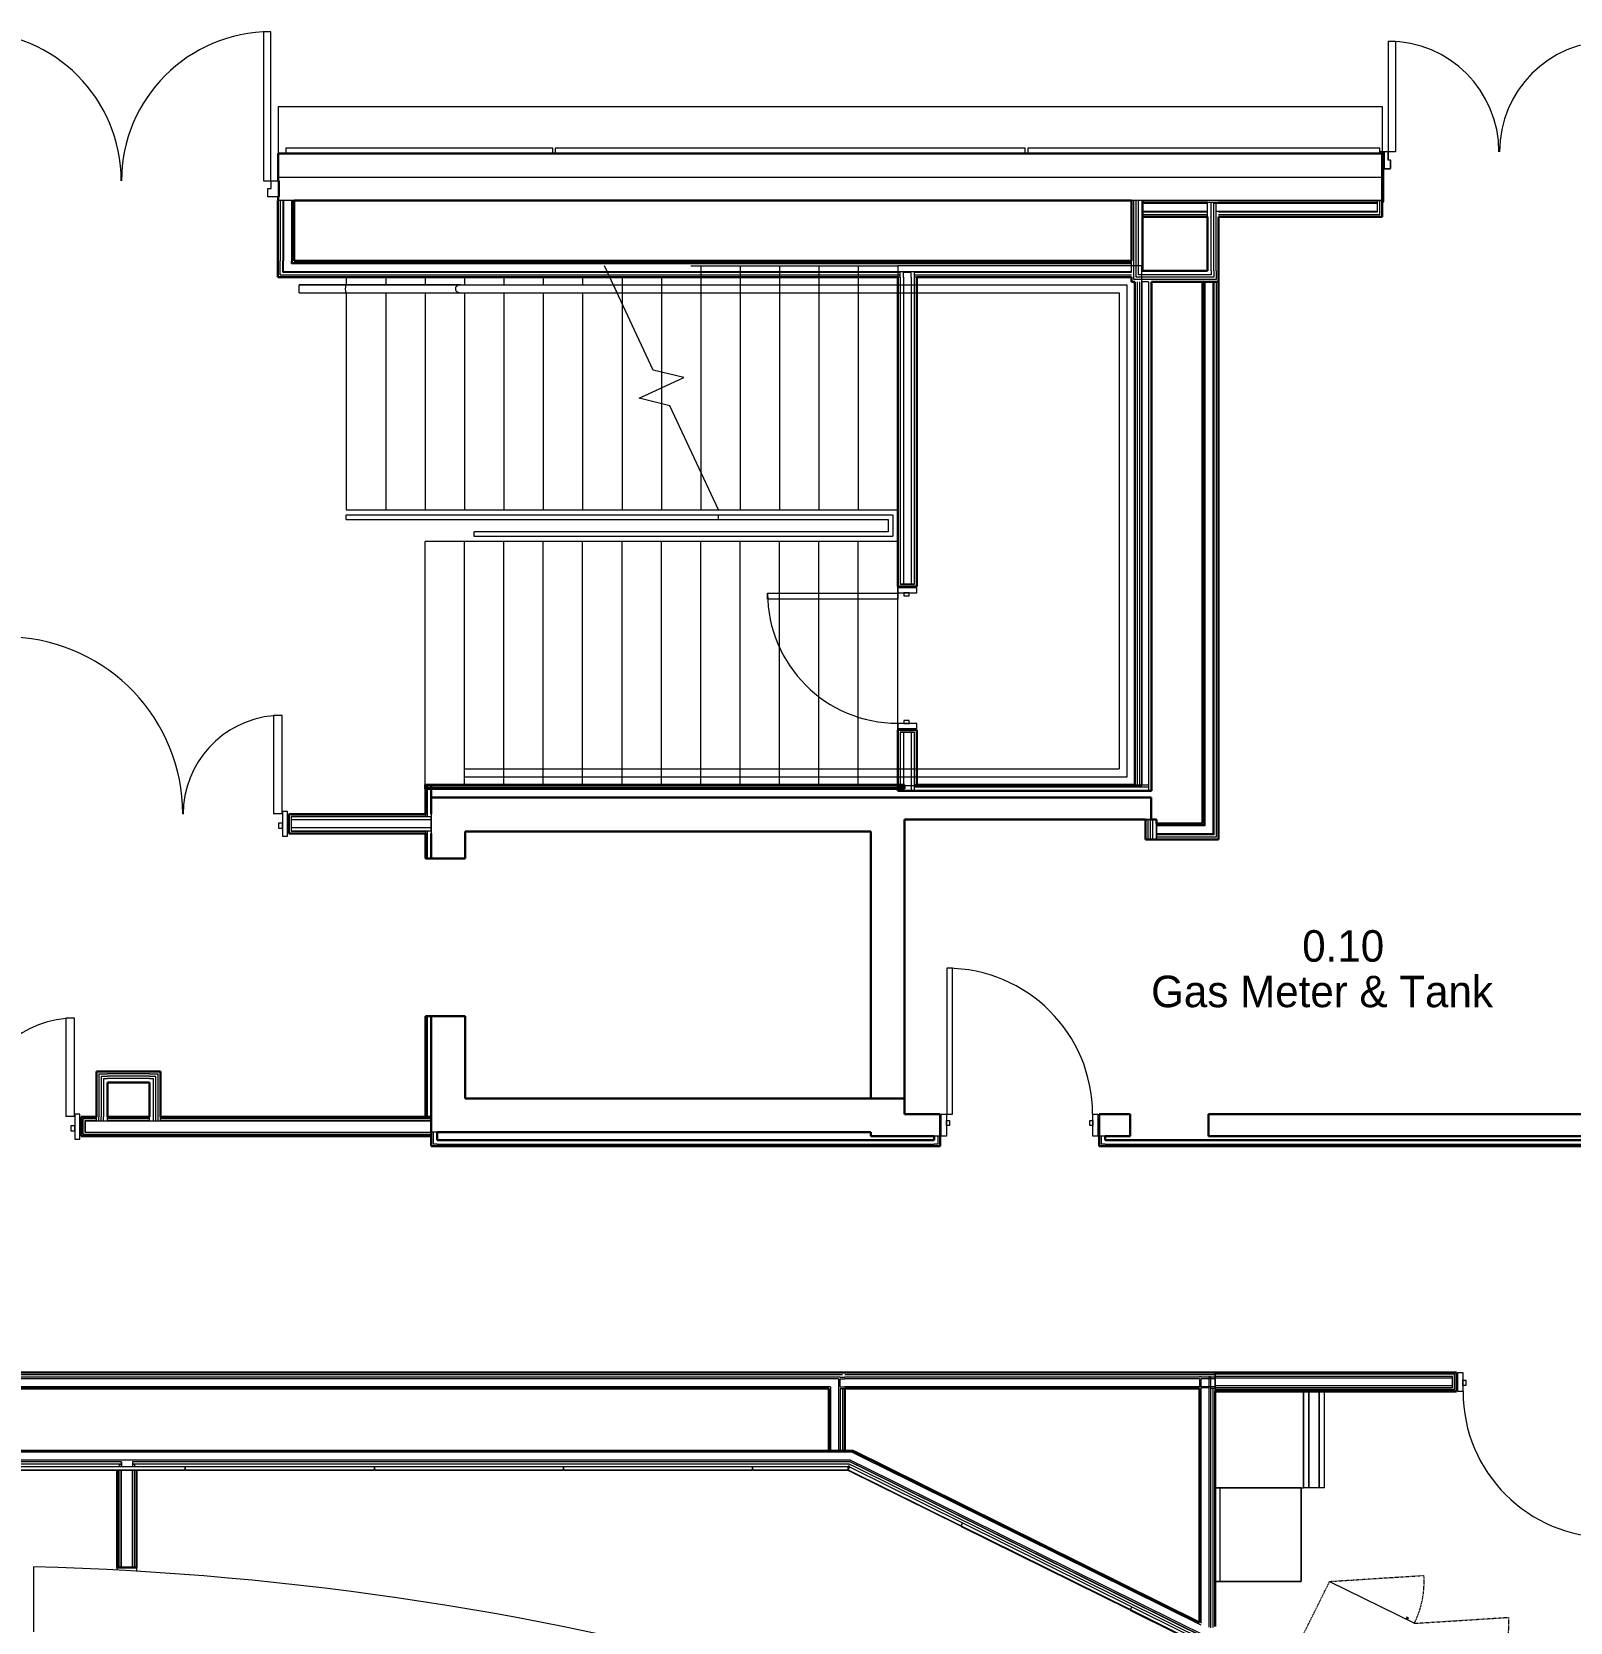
# Model space of a CAD drawing. Header units: millimetres. Extents: x 90978 to 295199, y -4084 to 97293.
# Drawn here: x 211486 to 221252, y 25377 to 35475 of the extents above; entities that cross this region are included whole.
import ezdxf

# ---------------------------------------------------------------- set-up
doc = ezdxf.new("R2010")
doc.units = ezdxf.units.MM
doc.header["$MEASUREMENT"] = 0
for name, pattern in [('CSM-STL-XX-ZZ-M3-A-XXXX-00001_detached _19_04_21__rvt-1-Level 0$0$Dash', [6, 3, -3]), ('CSM-STL-XX-ZZ-M3-A-XXXX-00001_detached _19_04_21__rvt-1-Level 0$0$Dash_2_', [6, 3, -3]), ('CSM-STL-XX-ZZ-M3-A-XXXX-00001_detached _19_04_21__rvt-1-Level 0$0$Overhead', [3.96875, 2.38125, -1.5875]), ('CSM-STL-XX-ZZ-M3-A-XXXX-00001_detached _19_04_21__rvt-1-Level 0$0$Overhead_2_', [4, 2.5, -1.5])]:
    doc.linetypes.add(name, pattern=pattern)
for name, color, linetype, lineweight in [('A-AREA-IDEN', 7, 'CONTINUOUS', 9), ('CSM-STL-XX-ZZ-M3-A-XXXX-00001_detached _19_04_21__rvt-1-Level 0$0$A-DOOR', 4, 'CONTINUOUS', 9), ('CSM-STL-XX-ZZ-M3-A-XXXX-00001_detached _19_04_21__rvt-1-Level 0$0$A-DOOR-FRAM', 4, 'CONTINUOUS', 18), ('CSM-STL-XX-ZZ-M3-A-XXXX-00001_detached _19_04_21__rvt-1-Level 0$0$A-FLOR-HRAL', 7, 'CONTINUOUS', 9), ('CSM-STL-XX-ZZ-M3-A-XXXX-00001_detached _19_04_21__rvt-1-Level 0$0$A-FLOR-HRAL-MBND', 7, 'CSM-STL-XX-ZZ-M3-A-XXXX-00001_detached _19_04_21__rvt-1-Level 0$0$Overhead_2_', 9), ('CSM-STL-XX-ZZ-M3-A-XXXX-00001_detached _19_04_21__rvt-1-Level 0$0$A-GENM', 7, 'CONTINUOUS', 9), ('CSM-STL-XX-ZZ-M3-A-XXXX-00001_detached _19_04_21__rvt-1-Level 0$0$A-GLAZ-CURT', 7, 'CONTINUOUS', 9), ('CSM-STL-XX-ZZ-M3-A-XXXX-00001_detached _19_04_21__rvt-1-Level 0$0$A-WALL', 7, 'CONTINUOUS', 9), ('CSM-STL-XX-ZZ-M3-A-XXXX-00001_detached _19_04_21__rvt-1-Level 0$0$I-FURN', 8, 'CONTINUOUS', 9), ('CSM-STL-XX-ZZ-M3-A-XXXX-00001_detached _19_04_21__rvt-1-Level 0$0$I-WALL', 7, 'CONTINUOUS', 9), ('CSM-STL-XX-ZZ-M3-A-XXXX-00001_detached _19_04_21__rvt-1-Level 0$0$P-SANR-FIXT', 7, 'CONTINUOUS', 9), ('CSM-STL-XX-ZZ-M3-A-XXXX-00001_detached _19_04_21__rvt-1-Level 0$0$Q-CASE', 8, 'CONTINUOUS', 9), ('CSM-STL-XX-ZZ-M3-A-XXXX-00001_detached _19_04_21__rvt-1-Level 0$0$Q-CASE-HDLN', 8, 'CSM-STL-XX-ZZ-M3-A-XXXX-00001_detached _19_04_21__rvt-1-Level 0$0$Dash_2_', 9), ('CSM-STL-XX-ZZ-M3-A-XXXX-00001_detached _19_04_21__rvt-1-Level 0$0$Q-SPCQ', 7, 'CONTINUOUS', 9), ('CSM-STL-XX-ZZ-M3-A-XXXX-00001_detached _19_04_21__rvt-1-Level 0$0$S-STRS', 7, 'CONTINUOUS', 9), ('CSM-STL-XX-ZZ-M3-A-XXXX-00001_detached _19_04_21__rvt-1-Level 0$0$S-STRS-MBND', 7, 'CSM-STL-XX-ZZ-M3-A-XXXX-00001_detached _19_04_21__rvt-1-Level 0$0$Overhead_2_', 9)]:
    doc.layers.add(name, color=color, linetype=linetype, lineweight=lineweight)
doc.styles.add('Century Gothic', font='GOTHIC.TTF', dxfattribs={"height": 200})

msp = doc.modelspace()

# ---------------------------------------------------------------- linework, layer by layer
at = {"layer": 'CSM-STL-XX-ZZ-M3-A-XXXX-00001_detached _19_04_21__rvt-1-Level 0$0$A-DOOR', "lineweight": 20}
for p, q in [((213003, 35475), (212958, 35475)), ((212958, 35475), (212958, 34528)), ((213003, 34528), (213003, 35475)), ((220098, 35416), (220143, 35416)), ((220098, 34713), (220098, 35416)), ((220143, 35416), (220143, 34713)), ((220096, 34713), (220043, 34713)), ((220043, 34712), (220059, 34712)), ((220059, 34712), (220059, 34709)), ((220059, 34709), (220069, 34709)), ((220068, 34679), (220066, 34679)), ((220066, 34679), (220066, 34395)), ((220068, 34616), (220068, 34679)), ((220069, 34709), (220069, 34616)), ((220143, 34713), (220098, 34713)), ((220098, 34661), (220098, 34712)), ((220111, 34661), (220098, 34661)), ((220113, 34608), (220113, 34660)), ((220069, 34616), (220068, 34616)), ((220068, 34395), (220068, 34608)), ((220069, 34606), (220111, 34606)), ((212958, 34528), (213003, 34528)), ((220066, 34395), (220059, 34395)), ((220059, 34393), (220066, 34393))]:
    msp.add_line(p, q, dxfattribs=at)
at = {"layer": 'CSM-STL-XX-ZZ-M3-A-XXXX-00001_detached _19_04_21__rvt-1-Level 0$0$A-DOOR'}
for p, q in [((216157, 31873), (216157, 31911)), ((216157, 31911), (216983, 31911)), ((216983, 31911), (216983, 31873)), ((216983, 31873), (216157, 31873)), ((213021, 31135), (213021, 30509)), ((213075, 31135), (213021, 31135)), ((213075, 30509), (213075, 31135)), ((213075, 30509), (213021, 30509)), ((217332, 29529), (217294, 29529)), ((217294, 29529), (217294, 28603)), ((217332, 28603), (217332, 29529)), ((211703, 29213), (211703, 28587)), ((211757, 29213), (211703, 29213)), ((211757, 28587), (211757, 29213)), ((211757, 28587), (211703, 28587)), ((217294, 28603), (217332, 28603))]:
    msp.add_line(p, q, dxfattribs=at)
for centre, radius, start, end in [((211107, 34528), 947, 0, 90), ((213003, 34528), 947, 90, 180), ((220098, 34713), 702, 0, 90), ((221505, 34713), 702, 90, 180), ((216983, 31911), 826, 180, 270), ((211319, 30507), 1126, 0.1018, 87.2512), ((213075, 30507), 628, 94.9328, 180), ((217294, 28603), 926, 0, 90), ((211757, 28585), 628, 94.9328, 180), ((221498, 26841), 926, 180, 270)]:
    msp.add_arc(centre, radius, start, end, dxfattribs=at)
at = {"layer": 'CSM-STL-XX-ZZ-M3-A-XXXX-00001_detached _19_04_21__rvt-1-Level 0$0$A-DOOR', "lineweight": 20}
for centre, start, end in [((220096, 34712), 0, 90), ((220111, 34660), 0, 90), ((220069, 34608), 180, 270), ((220111, 34608), 270, 0), ((220066, 34395), 270, 0)]:
    msp.add_arc(centre, 1.5, start, end, dxfattribs=at)
at = {"layer": 'CSM-STL-XX-ZZ-M3-A-XXXX-00001_detached _19_04_21__rvt-1-Level 0$0$A-DOOR-FRAM', "lineweight": 20}
for p, q in [((220096, 34712), (220059, 34712)), ((220072, 34712), (220072, 34612)), ((220096, 34660), (220096, 34712)), ((220111, 34660), (220096, 34660)), ((220111, 34608), (220111, 34660)), ((220068, 34608), (220068, 34616)), ((220069, 34616), (220069, 34608)), ((220072, 34612), (220069, 34612)), ((220069, 34608), (220111, 34608)), ((212985, 34481), (213005, 34481)), ((212985, 34428), (212985, 34481)), ((213005, 34528), (213050, 34528)), ((213005, 34481), (213005, 34528)), ((213050, 34528), (213050, 34428)), ((213050, 34428), (212985, 34428)), ((217105, 31945), (216983, 31945)), ((216983, 31945), (216983, 31913)), ((216983, 31913), (217105, 31913)), ((217023, 31913), (217023, 31894)), ((217055, 31913), (217023, 31913)), ((217055, 31894), (217055, 31913)), ((217105, 31913), (217105, 31945)), ((217023, 31894), (217055, 31894)), ((217023, 31102), (217023, 31083)), ((217055, 31102), (217023, 31102)), ((217055, 31083), (217055, 31102)), ((217105, 31083), (216983, 31083)), ((216983, 31083), (216983, 31051)), ((216983, 31051), (217105, 31051)), ((217023, 31083), (217055, 31083)), ((217105, 31051), (217105, 31083)), ((213109, 30525), (213077, 30525)), ((213077, 30525), (213077, 30367)), ((213109, 30367), (213109, 30525)), ((213052, 30451), (213052, 30419)), ((213077, 30451), (213052, 30451)), ((213052, 30419), (213077, 30419)), ((213077, 30419), (213077, 30451)), ((213077, 30367), (213109, 30367)), ((211791, 28603), (211759, 28603)), ((211759, 28603), (211759, 28445)), ((211791, 28445), (211791, 28603)), ((217260, 28603), (217292, 28603)), ((217260, 28463), (217260, 28603)), ((217292, 28603), (217292, 28463)), ((218222, 28603), (218254, 28603)), ((218222, 28463), (218222, 28603)), ((218254, 28603), (218254, 28463)), ((211734, 28529), (211734, 28497)), ((211759, 28529), (211734, 28529)), ((211734, 28497), (211759, 28497)), ((211759, 28497), (211759, 28529)), ((217292, 28531), (217292, 28563)), ((217292, 28563), (217311, 28563)), ((217311, 28531), (217292, 28531)), ((217311, 28563), (217311, 28531)), ((218203, 28531), (218203, 28563)), ((218203, 28563), (218222, 28563)), ((218222, 28531), (218203, 28531)), ((218222, 28563), (218222, 28531)), ((211759, 28445), (211791, 28445)), ((217292, 28463), (217260, 28463)), ((218254, 28463), (218222, 28463)), ((220538, 26963), (220570, 26963)), ((220538, 26841), (220538, 26963)), ((220570, 26963), (220570, 26841)), ((220570, 26913), (220589, 26913)), ((220570, 26881), (220570, 26913)), ((220589, 26881), (220570, 26881)), ((220589, 26913), (220589, 26881)), ((220570, 26841), (220538, 26841))]:
    msp.add_line(p, q, dxfattribs=at)
at = {"layer": 'CSM-STL-XX-ZZ-M3-A-XXXX-00001_detached _19_04_21__rvt-1-Level 0$0$A-FLOR-HRAL'}
for p, q in [((213483, 33868), (213183, 33868)), ((213183, 33868), (213483, 33868)), ((214208, 33868), (213483, 33868)), ((213483, 33868), (215178, 33868)), ((215202, 33818), (215178, 33868)), ((213183, 33818), (213483, 33818)), ((213183, 33818), (213483, 33818)), ((213483, 33818), (214208, 33818)), ((213483, 33818), (215202, 33818)), ((213483, 32409), (215845, 32409)), ((213483, 32379), (213483, 32409)), ((213483, 32379), (215845, 32379)), ((215845, 32379), (215845, 32409))]:
    msp.add_line(p, q, dxfattribs=at)
at = {"layer": 'CSM-STL-XX-ZZ-M3-A-XXXX-00001_detached _19_04_21__rvt-1-Level 0$0$A-FLOR-HRAL', "linetype": 'CSM-STL-XX-ZZ-M3-A-XXXX-00001_detached _19_04_21__rvt-1-Level 0$0$Overhead'}
for p, q in [((215178, 33868), (216733, 33868)), ((216733, 33868), (218438, 33868)), ((218438, 33868), (218438, 30743)), ((215202, 33818), (216733, 33818)), ((216733, 33818), (218388, 33818)), ((218388, 33818), (218388, 30793)), ((214233, 30743), (214233, 30793)), ((214483, 30793), (214233, 30793)), ((214483, 30743), (214233, 30743)), ((217233, 30793), (214483, 30793)), ((217233, 30743), (214483, 30743)), ((218388, 30793), (217233, 30793)), ((218438, 30743), (217233, 30743))]:
    msp.add_line(p, q, dxfattribs=at)
at = {"layer": 'CSM-STL-XX-ZZ-M3-A-XXXX-00001_detached _19_04_21__rvt-1-Level 0$0$A-FLOR-HRAL', "flags": 128}
for points in [[(213183, 33843), (213183, 33848), (213183, 33852), (213183, 33857), (213183, 33860), (213183, 33864), (213183, 33866), (213183, 33867), (213183, 33868)], [(213183, 33818), (213183, 33818), (213183, 33820), (213183, 33822), (213183, 33825), (213183, 33829), (213183, 33833), (213183, 33838), (213183, 33843)]]:
    msp.add_lwpolyline(points, dxfattribs=at)
at = {"layer": 'CSM-STL-XX-ZZ-M3-A-XXXX-00001_detached _19_04_21__rvt-1-Level 0$0$A-FLOR-HRAL'}
msp.add_open_spline([(213478, 33843), (213478, 33846), (213479, 33853), (213480, 33861), (213481, 33866), (213483, 33868), (213483, 33868)], degree=3, dxfattribs=at)
for points, knots in [([(213483, 33818), (213483, 33818), (213482, 33818), (213481, 33820), (213480, 33825), (213479, 33833), (213478, 33839), (213478, 33843)], [0, 0, 0, 0, 0.125, 0.25, 0.5, 0.75, 1, 1, 1, 1]), ([(214208, 33868), (214206, 33868), (214202, 33867), (214196, 33866), (214192, 33865), (214189, 33863), (214187, 33862), (214185, 33861), (214183, 33860), (214182, 33858), (214180, 33857), (214179, 33855), (214178, 33854), (214177, 33852), (214176, 33850), (214176, 33849), (214175, 33846), (214175, 33844), (214175, 33843)], [0, 0, 0, 0, 0.142857, 0.285714, 0.357143, 0.428571, 0.5, 0.535714, 0.571429, 0.625, 0.678571, 0.705357, 0.732143, 0.785714, 0.839286, 0.866071, 0.892857, 1, 1, 1, 1]), ([(214175, 33843), (214175, 33842), (214175, 33840), (214175, 33838), (214176, 33836), (214177, 33834), (214178, 33832), (214179, 33830), (214180, 33829), (214181, 33828), (214182, 33827), (214184, 33826), (214185, 33825), (214186, 33824), (214188, 33823), (214190, 33822), (214193, 33820), (214196, 33819), (214201, 33818), (214205, 33818), (214208, 33818)], [0, 0, 0, 0, 0.071429, 0.107143, 0.142857, 0.214286, 0.25, 0.285714, 0.321429, 0.357143, 0.392857, 0.428571, 0.464286, 0.5, 0.535714, 0.571429, 0.678571, 0.732143, 0.785714, 1, 1, 1, 1])]:
    msp.add_open_spline(points, degree=3, knots=knots, dxfattribs=at)
at = {"layer": 'CSM-STL-XX-ZZ-M3-A-XXXX-00001_detached _19_04_21__rvt-1-Level 0$0$A-FLOR-HRAL-MBND', "linetype": 'CSM-STL-XX-ZZ-M3-A-XXXX-00001_detached _19_04_21__rvt-1-Level 0$0$Overhead'}
for p, q in [((215845, 32409), (216953, 32409)), ((215845, 32379), (216923, 32379)), ((216923, 32379), (216923, 32300)), ((216953, 32409), (216953, 32270)), ((214294, 32270), (214294, 32300)), ((216908, 32300), (214294, 32300)), ((216908, 32270), (214294, 32270)), ((216923, 32300), (216908, 32300)), ((216953, 32270), (216908, 32270))]:
    msp.add_line(p, q, dxfattribs=at)
at = {"layer": 'CSM-STL-XX-ZZ-M3-A-XXXX-00001_detached _19_04_21__rvt-1-Level 0$0$A-GENM'}
for p, q in [((211261, 26365), (212461, 26365)), ((212461, 26345), (212461, 26365)), ((212461, 26365), (213661, 26365)), ((212461, 26365), (212461, 26345)), ((213661, 26345), (213661, 26365)), ((213661, 26365), (214861, 26365)), ((213661, 26365), (213661, 26345)), ((214861, 26345), (214861, 26365)), ((214861, 26365), (216061, 26365)), ((214861, 26365), (214861, 26345)), ((216061, 26365), (216669, 26365)), ((216061, 26365), (216061, 26345)), ((216061, 26345), (216061, 26365)), ((216669, 26345), (216669, 26365)), ((216678, 26363), (216669, 26345)), ((216678, 26363), (217395, 26008)), ((211261, 26345), (212461, 26345)), ((212456, 26340), (211266, 26340)), ((212461, 26345), (212456, 26340)), ((212461, 26345), (213661, 26345)), ((212466, 26340), (212461, 26345)), ((213656, 26340), (212466, 26340)), ((213661, 26345), (213656, 26340)), ((213661, 26345), (214861, 26345)), ((213666, 26340), (213661, 26345)), ((214856, 26340), (213666, 26340)), ((214861, 26345), (214856, 26340)), ((214861, 26345), (216061, 26345)), ((214866, 26340), (214861, 26345)), ((216056, 26340), (214866, 26340)), ((216061, 26345), (216056, 26340)), ((216061, 26345), (216669, 26345)), ((216066, 26340), (216061, 26345)), ((216664, 26340), (216066, 26340)), ((216669, 26345), (216664, 26340)), ((216669, 26345), (217386, 25990)), ((216672, 26339), (216669, 26345)), ((217379, 25988), (216672, 26339)), ((217386, 25990), (217379, 25988)), ((217395, 26008), (217386, 25990)), ((217386, 25990), (217395, 26008)), ((217386, 25990), (218461, 25457)), ((217388, 25983), (217386, 25990)), ((218455, 25455), (217388, 25983)), ((217395, 26008), (218470, 25475)), ((218461, 25457), (218455, 25455)), ((218461, 25457), (218470, 25475)), ((218470, 25475), (218461, 25457)), ((218461, 25457), (219536, 24924)), ((218463, 25450), (218461, 25457)), ((219530, 24922), (218463, 25450)), ((218470, 25475), (219545, 24942))]:
    msp.add_line(p, q, dxfattribs=at)
at = {"layer": 'CSM-STL-XX-ZZ-M3-A-XXXX-00001_detached _19_04_21__rvt-1-Level 0$0$A-GLAZ-CURT', "lineweight": 20}
for p, q in [((214793, 34737), (213100, 34737)), ((213100, 34737), (213100, 34703)), ((214793, 34703), (214793, 34737)), ((217793, 34737), (214809, 34737)), ((214809, 34737), (214809, 34703)), ((217793, 34703), (217793, 34737)), ((220043, 34737), (217809, 34737)), ((217809, 34737), (217809, 34703)), ((220043, 34703), (220043, 34737)), ((213100, 34703), (214793, 34703)), ((214809, 34703), (217793, 34703)), ((217809, 34703), (220043, 34703))]:
    msp.add_line(p, q, dxfattribs=at)
at = {"layer": 'CSM-STL-XX-ZZ-M3-A-XXXX-00001_detached _19_04_21__rvt-1-Level 0$0$A-WALL'}
for p, q in [((213050, 35000), (220059, 35000)), ((213050, 35000), (213050, 34703)), ((220059, 35000), (220059, 34713)), ((220059, 34709), (220059, 34703)), ((213050, 34553), (219754, 34553)), ((219754, 34553), (220059, 34553)), ((213064, 34403), (213050, 34403)), ((213079, 34403), (213064, 34403)), ((213064, 34403), (213064, 34020)), ((213085, 34403), (213079, 34403)), ((213079, 34403), (213079, 34020)), ((213135, 34403), (213085, 34403)), ((213085, 34403), (213085, 34020)), ((213141, 34403), (213135, 34403)), ((213135, 34403), (213135, 34020)), ((213151, 34403), (213141, 34403)), ((213141, 34403), (213141, 34020)), ((218482, 34403), (218467, 34403)), ((218482, 33903), (218482, 34403)), ((218497, 34403), (218482, 34403)), ((218512, 34403), (218497, 34403)), ((218497, 33918), (218497, 34403)), ((218537, 34403), (218512, 34403)), ((218512, 33933), (218512, 34403)), ((218537, 34403), (218949, 34403)), ((218949, 34403), (218537, 34403)), ((218537, 34393), (218949, 34393)), ((218537, 34387), (218949, 34387)), ((218537, 34337), (218949, 34337)), ((218974, 34403), (218949, 34403)), ((218949, 34393), (218974, 34393)), ((218949, 34387), (218949, 34393)), ((218949, 34337), (218949, 34387)), ((218949, 34331), (218949, 34337)), ((218989, 34403), (218974, 34403)), ((218974, 34393), (218989, 34393)), ((218974, 33958), (218974, 34393)), ((219004, 34403), (218989, 34403)), ((218989, 34393), (219019, 34393)), ((218989, 34387), (218989, 34393)), ((218989, 34387), (218989, 34393)), ((218989, 34387), (219004, 34387)), ((218989, 33958), (218989, 34387)), ((219019, 34403), (219004, 34403)), ((219004, 34387), (219019, 34387)), ((219004, 34337), (219004, 34387)), ((219004, 34337), (219004, 34387)), ((219004, 34337), (219019, 34337)), ((219004, 33958), (219004, 34337)), ((219019, 34403), (219754, 34403)), ((219754, 34403), (219019, 34403)), ((219019, 34393), (220029, 34393)), ((219019, 34387), (220029, 34387)), ((219019, 34337), (219019, 34331)), ((219019, 34337), (220029, 34337)), ((219754, 34403), (220029, 34403)), ((220029, 34403), (219754, 34403)), ((220029, 34403), (220044, 34403)), ((220044, 34403), (220029, 34403)), ((220029, 34393), (220029, 34403)), ((220029, 34387), (220029, 34393)), ((220029, 34337), (220029, 34387)), ((220029, 34331), (220029, 34337)), ((220044, 34403), (220059, 34403)), ((220059, 34403), (220044, 34403)), ((220044, 34316), (220044, 34403)), ((218537, 34331), (218949, 34331)), ((218537, 34316), (218949, 34316)), ((218949, 34316), (218949, 34331)), ((218949, 34301), (218949, 34316)), ((219019, 34331), (220029, 34331)), ((219019, 34316), (220044, 34316)), ((213064, 33948), (213064, 34020)), ((213064, 33933), (213064, 33948)), ((213064, 33933), (216998, 33933)), ((213079, 33954), (213079, 34020)), ((213079, 33948), (213079, 33954)), ((213079, 33948), (216998, 33948)), ((213085, 34004), (213085, 34020)), ((213085, 33954), (213085, 34004)), ((213085, 33954), (218467, 33954)), ((213135, 34010), (213135, 34020)), ((213135, 34004), (213135, 34010)), ((213135, 34004), (218467, 34004)), ((213141, 34010), (213141, 34020)), ((213141, 34010), (218467, 34010)), ((216998, 33948), (216999, 33948)), ((216998, 33948), (216999, 33948)), ((216998, 33933), (216998, 33948)), ((216998, 33918), (216998, 33933)), ((216999, 33918), (216999, 33948)), ((217019, 33948), (217069, 33948)), ((217019, 33918), (217019, 33948)), ((217019, 33948), (217069, 33948)), ((217069, 33918), (217069, 33948)), ((217089, 33948), (217090, 33948)), ((217089, 33918), (217089, 33948)), ((217089, 33948), (217090, 33948)), ((217090, 33948), (218467, 33948)), ((217090, 33933), (217090, 33948)), ((217090, 33933), (218467, 33933)), ((217090, 33918), (217090, 33933)), ((218467, 34010), (218467, 34020)), ((218467, 34004), (218467, 34010)), ((218467, 33954), (218467, 34004)), ((218467, 33948), (218467, 33954)), ((218537, 33933), (218512, 33933)), ((218974, 33933), (218537, 33933)), ((218974, 33958), (218974, 33933)), ((218989, 33958), (218989, 33933)), ((218989, 33933), (218989, 33918)), ((219004, 33958), (219004, 33918)), ((216998, 33918), (216983, 33918)), ((216998, 33918), (216998, 31968)), ((216999, 33918), (216999, 31969)), ((217019, 33918), (217019, 31969)), ((217069, 33918), (217069, 31969)), ((217089, 31969), (217089, 33918)), ((217105, 33918), (217090, 33918)), ((217090, 31968), (217090, 33918)), ((218497, 33903), (218482, 33903)), ((218512, 33918), (218497, 33918)), ((218537, 33903), (218497, 33903)), ((218503, 33888), (218503, 30693)), ((218537, 33918), (218512, 33918)), ((218518, 33888), (218518, 30693)), ((218537, 33888), (218533, 33888)), ((218533, 33888), (218533, 30693)), ((218989, 33918), (218537, 33918)), ((219004, 33903), (218537, 33903)), ((218575, 33888), (218537, 33888)), ((218575, 33888), (218575, 30693)), ((218595, 33888), (218594, 33888)), ((218594, 33888), (218594, 30693)), ((218927, 33888), (218927, 30449)), ((218933, 33888), (218933, 30449)), ((218983, 33888), (218983, 30449)), ((218989, 33888), (218989, 30449)), ((219004, 33918), (219004, 33903)), ((219004, 33888), (219004, 30449)), ((216998, 31968), (217044, 31968)), ((216999, 31969), (217019, 31969)), ((217019, 31969), (217044, 31969)), ((217044, 31969), (217069, 31969)), ((217044, 31968), (217090, 31968)), ((217069, 31969), (217089, 31969)), ((216998, 31028), (216998, 30655)), ((217044, 31028), (216998, 31028)), ((216999, 31027), (216999, 30655)), ((217019, 31027), (216999, 31027)), ((217044, 31027), (217019, 31027)), ((217019, 31027), (217019, 30655)), ((217090, 31028), (217044, 31028)), ((217069, 31027), (217044, 31027)), ((217069, 31027), (217069, 30655)), ((217089, 31027), (217069, 31027)), ((217089, 30693), (217089, 31027)), ((217090, 30693), (217090, 31028)), ((217027, 30680), (213983, 30680)), ((213997, 30693), (213997, 30507)), ((217090, 30693), (217089, 30693)), ((217089, 30680), (217089, 30693)), ((217089, 30680), (217089, 30693)), ((217105, 30680), (217089, 30680)), ((217089, 30655), (217089, 30680)), ((217089, 30655), (217089, 30680)), ((217105, 30693), (217090, 30693)), ((218575, 30680), (217105, 30680)), ((218488, 30693), (218503, 30693)), ((218503, 30693), (218518, 30693)), ((218518, 30693), (218533, 30693)), ((218533, 30693), (218575, 30693)), ((218575, 30693), (218575, 30680)), ((218575, 30680), (218575, 30655)), ((218594, 30693), (218594, 30655)), ((218595, 30655), (218595, 30693)), ((213985, 30507), (213985, 30492)), ((213997, 30507), (213997, 30491)), ((214022, 30507), (214022, 30492)), ((213132, 30492), (213132, 30446)), ((213985, 30492), (213132, 30492)), ((213132, 30446), (213132, 30400)), ((213132, 30400), (213985, 30400)), ((213133, 30491), (213133, 30471)), ((213985, 30491), (213133, 30491)), ((213133, 30471), (213133, 30446)), ((214022, 30471), (213133, 30471)), ((213133, 30446), (213133, 30421)), ((213133, 30421), (213133, 30401)), ((214022, 30421), (213133, 30421)), ((213133, 30401), (213985, 30401)), ((213985, 30492), (213985, 30491)), ((213997, 30491), (213985, 30491)), ((213997, 30491), (213985, 30491)), ((213985, 30401), (213997, 30401)), ((213985, 30401), (213997, 30401)), ((213985, 30401), (213985, 30400)), ((213985, 30400), (213985, 30385)), ((214022, 30491), (213997, 30491)), ((214022, 30491), (213997, 30491)), ((213997, 30401), (214022, 30401)), ((213997, 30401), (214022, 30401)), ((213997, 30401), (213997, 30385)), ((214022, 30492), (214022, 30491)), ((214022, 30491), (214022, 30471)), ((214022, 30471), (214022, 30491)), ((214022, 30471), (214022, 30446)), ((214022, 30446), (214022, 30471)), ((214022, 30446), (214022, 30421)), ((214022, 30421), (214022, 30446)), ((214022, 30421), (214022, 30401)), ((214022, 30401), (214022, 30421)), ((214022, 30401), (214022, 30400)), ((214022, 30400), (214022, 30385)), ((218556, 30473), (218571, 30473)), ((218571, 30473), (218556, 30473)), ((218571, 30473), (218586, 30473)), ((218586, 30473), (218571, 30473)), ((218571, 30473), (218571, 30347)), ((218586, 30473), (218593, 30473)), ((218593, 30473), (218586, 30473)), ((218586, 30473), (218586, 30347)), ((218601, 30473), (218601, 30347)), ((218626, 30449), (218626, 30439)), ((218626, 30439), (218626, 30449)), ((218927, 30439), (218626, 30439)), ((218626, 30439), (218626, 30433)), ((218626, 30433), (218626, 30439)), ((218933, 30433), (218626, 30433)), ((218626, 30433), (218626, 30383)), ((218626, 30383), (218626, 30433)), ((218927, 30449), (218927, 30439)), ((218933, 30449), (218933, 30439)), ((218933, 30439), (218933, 30433)), ((218983, 30449), (218983, 30433)), ((218983, 30433), (218983, 30383)), ((218989, 30449), (218989, 30383)), ((219004, 30449), (219004, 30377)), ((213997, 30385), (213997, 30226)), ((218983, 30383), (218626, 30383)), ((218626, 30383), (218626, 30377)), ((218626, 30377), (218626, 30383)), ((218989, 30377), (218626, 30377)), ((218626, 30377), (218626, 30362)), ((218626, 30362), (218626, 30377)), ((219004, 30362), (218626, 30362)), ((218626, 30362), (218626, 30347)), ((218626, 30347), (218626, 30362)), ((218989, 30383), (218989, 30377)), ((219004, 30377), (219004, 30362)), ((213997, 29226), (213997, 28585)), ((211912, 28859), (211912, 28585)), ((211912, 28859), (211927, 28859)), ((211927, 28859), (211967, 28859)), ((211927, 28844), (211927, 28585)), ((211927, 28844), (211942, 28844)), ((211942, 28844), (211967, 28844)), ((211942, 28829), (211942, 28585)), ((211942, 28829), (211967, 28829)), ((212234, 28859), (211967, 28859)), ((212234, 28844), (211967, 28844)), ((212234, 28829), (211967, 28829)), ((212234, 28859), (212274, 28859)), ((212234, 28844), (212259, 28844)), ((212234, 28829), (212259, 28829)), ((212259, 28844), (212274, 28844)), ((212259, 28585), (212259, 28829)), ((212274, 28859), (212289, 28859)), ((212274, 28585), (212274, 28844)), ((212289, 28585), (212289, 28859)), ((211897, 28573), (211897, 28585)), ((211912, 28559), (211912, 28585)), ((211927, 28559), (211927, 28585)), ((211942, 28559), (211942, 28585)), ((211967, 28573), (211967, 28585)), ((212234, 28573), (212234, 28585)), ((212259, 28559), (212259, 28585)), ((212274, 28559), (212274, 28585)), ((212289, 28559), (212289, 28585)), ((212304, 28573), (212304, 28585)), ((211811, 28573), (211811, 28524)), ((211897, 28573), (211811, 28573)), ((211811, 28524), (211811, 28476)), ((211811, 28476), (214022, 28476)), ((211824, 28560), (211824, 28524)), ((211897, 28560), (211824, 28560)), ((211824, 28524), (211824, 28488)), ((211824, 28488), (214022, 28488)), ((211825, 28559), (211825, 28524)), ((211897, 28559), (211825, 28559)), ((211825, 28524), (211825, 28489)), ((211825, 28489), (214022, 28489)), ((211897, 28560), (211897, 28573)), ((211897, 28559), (211897, 28560)), ((211912, 28559), (211897, 28559)), ((211912, 28559), (211897, 28559)), ((211927, 28559), (211912, 28559)), ((211927, 28559), (211912, 28559)), ((211942, 28559), (211927, 28559)), ((211942, 28559), (211927, 28559)), ((211967, 28559), (211942, 28559)), ((211967, 28559), (211942, 28559)), ((212234, 28573), (211967, 28573)), ((211967, 28560), (211967, 28573)), ((212234, 28560), (211967, 28560)), ((211967, 28559), (211967, 28560)), ((212234, 28559), (211967, 28559)), ((212234, 28560), (212234, 28573)), ((212234, 28559), (212234, 28560)), ((212259, 28559), (212234, 28559)), ((212259, 28559), (212234, 28559)), ((212274, 28559), (212259, 28559)), ((212274, 28559), (212259, 28559)), ((212289, 28559), (212274, 28559)), ((212289, 28559), (212274, 28559)), ((212304, 28559), (212289, 28559)), ((212304, 28559), (212289, 28559)), ((214022, 28573), (212304, 28573)), ((212304, 28560), (212304, 28573)), ((214022, 28560), (212304, 28560)), ((212304, 28559), (212304, 28560)), ((214022, 28559), (212304, 28559)), ((214035, 28488), (214022, 28488)), ((214060, 28488), (214035, 28488)), ((214035, 28488), (214035, 28413)), ((214060, 28413), (214035, 28413)), ((214060, 28413), (217215, 28413)), ((217240, 28463), (217215, 28463)), ((217240, 28413), (217215, 28413)), ((217240, 28413), (217240, 28463)), ((217252, 28463), (217240, 28463)), ((218275, 28463), (218262, 28463)), ((218300, 28463), (218275, 28463)), ((218275, 28463), (218275, 28413)), ((218300, 28413), (218275, 28413)), ((218300, 28413), (223173, 28413)), ((218999, 26951), (218999, 26963)), ((218999, 26963), (218999, 26951)), ((216617, 26948), (205304, 26948)), ((216617, 26933), (205304, 26933)), ((216617, 26932), (205304, 26932)), ((216607, 26922), (205304, 26922)), ((216557, 26872), (205304, 26872)), ((216557, 26872), (216557, 26862)), ((216557, 26862), (216557, 26466)), ((216607, 26922), (216607, 26872)), ((216607, 26872), (216607, 26862)), ((216607, 26862), (216607, 26466)), ((216618, 26948), (216617, 26948)), ((216618, 26933), (216617, 26933)), ((216617, 26932), (216618, 26932)), ((216617, 26922), (216648, 26922)), ((216617, 26877), (216617, 26922)), ((216617, 26872), (216617, 26877)), ((216617, 26872), (216648, 26872)), ((216617, 26862), (216617, 26466)), ((216617, 26862), (216618, 26862)), ((216633, 26948), (216618, 26948)), ((216618, 26933), (216633, 26933)), ((216618, 26932), (216618, 26933)), ((216618, 26932), (216648, 26932)), ((216618, 26862), (216618, 26466)), ((216618, 26862), (216633, 26862)), ((216633, 26933), (216648, 26933)), ((216633, 26862), (216633, 26466)), ((216633, 26862), (216648, 26862)), ((218999, 26948), (216648, 26948)), ((218898, 26933), (216648, 26933)), ((218898, 26932), (216648, 26932)), ((218898, 26922), (216648, 26922)), ((218898, 26872), (216648, 26872)), ((218898, 26937), (218908, 26937)), ((218898, 26937), (218898, 26933)), ((218898, 26933), (218898, 26932)), ((218898, 26922), (218898, 26877)), ((218898, 26877), (218898, 26872)), ((218908, 26937), (218908, 26933)), ((218908, 26933), (218908, 26932)), ((218999, 26933), (218908, 26933)), ((218999, 26932), (218908, 26932)), ((218908, 26922), (218908, 26877)), ((218999, 26922), (218908, 26922)), ((218908, 26877), (218908, 26872)), ((218999, 26872), (218908, 26872)), ((218908, 26867), (218958, 26867)), ((218908, 26867), (218908, 26862)), ((218908, 26862), (218908, 25371)), ((218958, 26937), (218958, 26867)), ((218958, 26867), (218958, 26862)), ((218958, 26862), (218958, 25346)), ((218968, 26937), (218968, 26867)), ((218968, 26866), (218969, 26866)), ((218968, 26866), (218968, 26862)), ((218968, 26862), (218968, 25341)), ((218969, 26866), (218969, 26862)), ((218984, 26862), (218969, 26862)), ((218969, 26862), (218969, 25341)), ((218999, 26862), (218984, 26862)), ((218984, 26862), (218984, 25343)), ((218999, 26948), (218999, 26951)), ((220517, 26951), (218999, 26951)), ((218999, 26951), (218999, 26948)), ((218999, 26938), (218999, 26948)), ((218999, 26948), (218999, 26938)), ((218999, 26937), (218999, 26938)), ((220505, 26938), (218999, 26938)), ((218999, 26938), (218999, 26937)), ((218999, 26933), (218999, 26937)), ((220504, 26937), (218999, 26937)), ((218999, 26937), (218999, 26933)), ((218999, 26932), (218999, 26933)), ((218999, 26933), (218999, 26932)), ((218999, 26927), (218999, 26932)), ((218999, 26932), (218999, 26927)), ((218999, 26922), (218999, 26927)), ((220504, 26927), (218999, 26927)), ((218999, 26927), (218999, 26922)), ((218999, 26902), (218999, 26922)), ((218999, 26922), (218999, 26902)), ((218999, 26877), (218999, 26902)), ((218999, 26902), (218999, 26877)), ((218999, 26872), (218999, 26877)), ((218999, 26877), (218999, 26872)), ((220504, 26877), (218999, 26877)), ((218999, 26867), (218999, 26872)), ((218999, 26872), (218999, 26867)), ((218999, 26866), (218999, 26867)), ((218999, 26867), (218999, 26866)), ((218999, 26867), (220504, 26867)), ((218999, 26862), (218999, 26866)), ((218999, 26866), (218999, 26862)), ((218999, 26866), (220505, 26866)), ((218999, 26854), (218999, 26862)), ((218999, 26862), (218999, 26854)), ((220504, 26927), (220504, 26937)), ((220504, 26902), (220504, 26927)), ((220504, 26877), (220504, 26902)), ((220504, 26867), (220504, 26877)), ((220505, 26902), (220505, 26938)), ((220505, 26866), (220505, 26902)), ((220517, 26902), (220517, 26951)), ((220517, 26854), (220517, 26902)), ((218999, 26841), (218999, 26854)), ((218999, 26854), (218999, 26841)), ((218999, 26854), (220517, 26854)), ((216695, 26456), (205573, 26456)), ((216695, 26456), (216796, 26406)), ((212041, 26380), (205450, 26380)), ((212055, 26396), (205452, 26396)), ((212054, 26395), (205452, 26395)), ((216684, 26406), (205472, 26406)), ((212054, 26380), (212041, 26380)), ((212041, 26380), (212054, 26380)), ((212041, 26380), (212041, 26365)), ((212054, 26395), (212054, 26380)), ((212054, 26380), (212054, 26365)), ((212055, 26396), (212055, 26395)), ((212055, 26395), (212055, 26365)), ((216681, 26396), (212125, 26396)), ((212125, 26396), (212125, 26395)), ((212125, 26395), (212125, 26365)), ((216681, 26395), (212126, 26395)), ((212126, 26395), (212126, 26380)), ((212138, 26380), (212126, 26380)), ((212126, 26380), (212138, 26380)), ((212126, 26380), (212126, 26365)), ((216678, 26380), (212138, 26380)), ((212138, 26380), (212138, 26365)), ((216678, 26380), (216708, 26365)), ((216681, 26396), (216683, 26395)), ((216681, 26395), (216711, 26380)), ((216683, 26395), (216744, 26365)), ((216684, 26406), (216704, 26396)), ((216704, 26396), (216766, 26365)), ((216708, 26365), (218968, 25245)), ((216711, 26380), (216742, 26365)), ((216742, 26365), (218968, 25262)), ((216744, 26365), (218968, 25263)), ((216766, 26365), (218958, 25279)), ((216796, 26406), (216879, 26365)), ((216879, 26365), (218908, 25360)), ((212041, 25724), (212041, 26340)), ((212054, 25724), (212054, 26340)), ((212055, 25724), (212055, 26340)), ((212125, 25724), (212125, 26340)), ((212126, 25724), (212126, 26340)), ((212138, 25724), (212138, 26340))]:
    msp.add_line(p, q, dxfattribs=at)
at = {"layer": 'CSM-STL-XX-ZZ-M3-A-XXXX-00001_detached _19_04_21__rvt-1-Level 0$0$A-WALL', "lineweight": 30}
for p, q in [((220059, 34703), (213050, 34703)), ((213050, 34703), (213050, 34528)), ((220059, 34403), (220059, 34703)), ((213050, 34528), (213055, 34528)), ((213055, 34528), (213055, 34428)), ((213055, 34428), (213050, 34428)), ((213050, 34428), (213050, 34403)), ((213151, 34403), (218467, 34403)), ((216983, 33918), (216983, 31953)), ((217105, 31953), (217105, 33918)), ((216983, 31953), (217105, 31953)), ((217105, 31043), (216983, 31043)), ((216983, 31043), (216983, 30655)), ((217105, 30693), (217105, 31043)), ((216983, 30655), (217089, 30655)), ((217089, 30655), (217105, 30655)), ((213985, 30507), (213117, 30507)), ((213117, 30507), (213117, 30385)), ((213117, 30385), (213985, 30385))]:
    msp.add_line(p, q, dxfattribs=at)
at = {"layer": 'CSM-STL-XX-ZZ-M3-A-XXXX-00001_detached _19_04_21__rvt-1-Level 0$0$I-FURN'}
msp.add_line((211498, 25729), (211498, 25317), dxfattribs=at)
msp.add_arc((210963, 5982), 19755, 59.8415, 88.4487, dxfattribs=at)
at = {"layer": 'CSM-STL-XX-ZZ-M3-A-XXXX-00001_detached _19_04_21__rvt-1-Level 0$0$I-WALL', "lineweight": 30}
for p, q in [((213050, 34403), (213049, 34403)), ((213049, 34403), (213049, 34020)), ((213151, 34020), (213151, 34403)), ((218467, 34403), (218467, 34020)), ((218537, 33958), (218537, 34403)), ((218537, 34403), (218537, 34301)), ((220059, 34301), (220059, 34403)), ((218537, 34301), (218949, 34301)), ((218949, 34301), (218949, 33958)), ((219019, 34301), (220059, 34301)), ((219019, 33958), (219019, 34301)), ((213049, 34020), (213049, 33933)), ((213049, 33933), (213049, 33918)), ((218467, 34020), (213151, 34020)), ((218949, 33958), (218537, 33958)), ((219019, 33903), (219019, 33958)), ((213049, 33918), (216983, 33918)), ((217105, 33918), (218467, 33918)), ((218467, 33918), (218467, 33888)), ((218467, 33888), (218482, 33888)), ((218482, 33888), (218488, 33888)), ((218488, 33888), (218488, 30693)), ((218595, 33888), (219019, 33888)), ((218595, 30693), (218595, 33888)), ((219019, 33888), (218917, 33888)), ((218917, 33888), (218917, 30449)), ((219019, 33888), (219019, 33903)), ((219019, 30449), (219019, 33888)), ((217027, 30693), (213983, 30693)), ((213983, 30693), (213983, 30669)), ((213983, 30669), (217027, 30669)), ((214022, 30693), (213985, 30693)), ((213985, 30693), (213985, 30507)), ((214022, 30507), (214022, 30693)), ((214237, 30613), (214022, 30613)), ((214022, 30613), (214022, 30507)), ((216812, 30613), (214237, 30613)), ((218593, 30613), (216812, 30613)), ((217027, 30669), (217027, 30693)), ((218488, 30693), (217105, 30693)), ((217105, 30655), (218575, 30655)), ((218575, 30655), (218594, 30655)), ((218593, 30473), (218593, 30613)), ((218594, 30655), (218595, 30655)), ((218594, 30655), (218595, 30655)), ((218595, 30655), (218595, 30693)), ((214237, 30226), (214237, 30398)), ((214237, 30398), (216812, 30398)), ((216812, 30398), (216812, 28703)), ((217027, 28703), (217027, 30473)), ((217027, 30473), (218556, 30473)), ((218556, 30473), (218556, 30347)), ((218626, 30473), (218593, 30473)), ((218626, 30449), (218626, 30473)), ((218917, 30449), (218626, 30449)), ((219019, 30362), (219019, 30449)), ((213985, 30385), (213985, 30226)), ((214022, 30385), (214022, 30226)), ((214022, 30226), (214022, 30385)), ((218556, 30347), (218626, 30347)), ((218626, 30347), (219019, 30347)), ((219019, 30347), (219019, 30362)), ((213985, 30226), (214022, 30226)), ((214022, 30226), (214237, 30226)), ((214022, 29226), (213985, 29226)), ((213985, 29226), (213985, 28585)), ((214237, 29226), (214022, 29226)), ((214022, 29226), (214022, 28703)), ((214022, 28585), (214022, 29226)), ((214237, 28703), (214237, 29226)), ((211912, 28874), (211897, 28874)), ((211897, 28874), (211897, 28585)), ((211967, 28874), (211912, 28874)), ((212234, 28874), (211967, 28874)), ((211967, 28585), (211967, 28804)), ((211967, 28804), (212234, 28804)), ((212289, 28874), (212234, 28874)), ((212234, 28804), (212234, 28585)), ((212304, 28874), (212289, 28874)), ((212304, 28585), (212304, 28874)), ((214022, 28703), (214022, 28488)), ((217027, 28703), (214237, 28703)), ((216812, 28703), (217027, 28703)), ((217027, 28603), (217027, 28703)), ((211897, 28585), (211799, 28585)), ((211799, 28585), (211799, 28463)), ((212234, 28585), (211967, 28585)), ((214022, 28585), (212304, 28585)), ((213985, 28585), (214022, 28585)), ((214022, 28463), (214022, 28585)), ((217252, 28603), (217027, 28603)), ((217252, 28463), (217252, 28603)), ((218458, 28603), (218262, 28603)), ((218262, 28603), (218262, 28463)), ((218458, 28463), (218458, 28603)), ((221826, 28603), (218957, 28603)), ((218957, 28603), (218957, 28463)), ((214022, 28488), (214022, 28400)), ((214060, 28488), (216812, 28488)), ((214060, 28438), (214060, 28488)), ((216812, 28488), (216812, 28463)), ((211799, 28463), (214022, 28463)), ((214022, 28400), (214035, 28400)), ((214035, 28400), (214060, 28400)), ((217215, 28438), (214060, 28438)), ((214060, 28400), (217215, 28400)), ((216812, 28463), (217027, 28463)), ((217027, 28463), (217215, 28463)), ((217215, 28463), (217215, 28438)), ((217215, 28400), (217240, 28400)), ((217240, 28400), (217252, 28400)), ((217252, 28400), (217252, 28463)), ((218262, 28463), (218262, 28400)), ((218262, 28400), (218275, 28400)), ((218275, 28400), (218300, 28400)), ((218300, 28438), (218300, 28463)), ((218300, 28463), (218458, 28463)), ((223173, 28438), (218300, 28438)), ((218300, 28400), (223173, 28400)), ((218957, 28463), (221966, 28463)), ((216648, 26963), (205304, 26963)), ((218999, 26963), (216648, 26963)), ((220530, 26963), (218999, 26963)), ((220530, 26841), (220530, 26963)), ((205304, 26862), (216547, 26862)), ((216547, 26862), (216547, 26466)), ((216648, 26466), (216648, 26862)), ((216648, 26862), (218898, 26862)), ((218898, 26862), (218898, 25376)), ((218999, 25349), (218999, 26841)), ((218999, 26841), (220530, 26841)), ((216698, 26466), (205435, 26466)), ((216547, 26466), (216648, 26466)), ((216718, 26456), (216698, 26466)), ((216901, 26365), (216718, 26456)), ((216669, 26365), (216674, 26365)), ((216674, 26365), (216678, 26363)), ((218898, 25376), (216901, 26365)), ((212029, 26340), (212029, 25724)), ((212151, 25724), (212151, 26340)), ((212029, 25724), (212151, 25724))]:
    msp.add_line(p, q, dxfattribs=at)
at = {"layer": 'CSM-STL-XX-ZZ-M3-A-XXXX-00001_detached _19_04_21__rvt-1-Level 0$0$I-WALL'}
for p, q in [((218958, 26937), (218968, 26937)), ((212029, 25707), (212029, 25724)), ((212151, 25724), (212151, 25699))]:
    msp.add_line(p, q, dxfattribs=at)
at = {"layer": 'CSM-STL-XX-ZZ-M3-A-XXXX-00001_detached _19_04_21__rvt-1-Level 0$0$P-SANR-FIXT'}
for p, q in [((219559, 26231), (219559, 26841)), ((219559, 26841), (219559, 26231)), ((219593, 26841), (219593, 26231)), ((219593, 26231), (219593, 26841)), ((219659, 26841), (219659, 26231)), ((219659, 26231), (219659, 26841)), ((219692, 26231), (219692, 26841)), ((219544, 26231), (219559, 26231)), ((219593, 26231), (219559, 26231)), ((219659, 26231), (219593, 26231)), ((219692, 26231), (219659, 26231))]:
    msp.add_line(p, q, dxfattribs=at)
at = {"layer": 'CSM-STL-XX-ZZ-M3-A-XXXX-00001_detached _19_04_21__rvt-1-Level 0$0$Q-CASE'}
for p, q in [((219725, 25636), (220263, 25370)), ((220216, 25410), (220209, 25396)), ((220225, 25405), (220216, 25410)), ((220218, 25392), (220225, 25405))]:
    msp.add_line(p, q, dxfattribs=at)
at = {"layer": 'CSM-STL-XX-ZZ-M3-A-XXXX-00001_detached _19_04_21__rvt-1-Level 0$0$Q-CASE-HDLN', "linetype": 'CSM-STL-XX-ZZ-M3-A-XXXX-00001_detached _19_04_21__rvt-1-Level 0$0$Dash'}
for p, q in [((219725, 25636), (220324, 25674)), ((219468, 25117), (219725, 25636)), ((220263, 25370), (220862, 25408))]:
    msp.add_line(p, q, dxfattribs=at)
for centre in [(219725, 25636), (220263, 25370)]:
    msp.add_arc(centre, 600, 333.6278, 3.6278, dxfattribs=at)
at = {"layer": 'CSM-STL-XX-ZZ-M3-A-XXXX-00001_detached _19_04_21__rvt-1-Level 0$0$Q-SPCQ'}
for p, q in [((219544, 26231), (218999, 26231)), ((218999, 26231), (219544, 26231)), ((219029, 26231), (219029, 25636)), ((219544, 25636), (219544, 26231)), ((219544, 26231), (219544, 25636)), ((218999, 25636), (219544, 25636)), ((219544, 25636), (218999, 25636))]:
    msp.add_line(p, q, dxfattribs=at)
at = {"layer": 'CSM-STL-XX-ZZ-M3-A-XXXX-00001_detached _19_04_21__rvt-1-Level 0$0$S-STRS'}
for p, q in [((213483, 33918), (213483, 33868)), ((213733, 33918), (213733, 33868)), ((213983, 33918), (213983, 33868)), ((214233, 33918), (214233, 33868)), ((214483, 33918), (214483, 33868)), ((214733, 33918), (214733, 33868)), ((214983, 33918), (214983, 33868)), ((213483, 33818), (213483, 32439)), ((213733, 33818), (213733, 32439)), ((213983, 33818), (213983, 32439)), ((214233, 33818), (214233, 32439)), ((214483, 33818), (214483, 32439)), ((214733, 33818), (214733, 32439)), ((214983, 33818), (214983, 32439)), ((215233, 33750), (215233, 32439)), ((215483, 33315), (215483, 33214)), ((215483, 33114), (215483, 32439)), ((215733, 32678), (215733, 32439)), ((213483, 32439), (213733, 32439)), ((213733, 32439), (213983, 32439)), ((213983, 32439), (214233, 32439)), ((214233, 32439), (214483, 32439)), ((214483, 32439), (214733, 32439)), ((214733, 32439), (214983, 32439)), ((214983, 32439), (215233, 32439)), ((215233, 32439), (215483, 32439)), ((215483, 32439), (215733, 32439)), ((215733, 32439), (215845, 32439))]:
    msp.add_line(p, q, dxfattribs=at)
at = {"layer": 'CSM-STL-XX-ZZ-M3-A-XXXX-00001_detached _19_04_21__rvt-1-Level 0$0$S-STRS', "linetype": 'CSM-STL-XX-ZZ-M3-A-XXXX-00001_detached _19_04_21__rvt-1-Level 0$0$Overhead'}
for p, q in [((213483, 33918), (213483, 33868)), ((213733, 33918), (213733, 33868)), ((213983, 33918), (213983, 33868)), ((214233, 33918), (214233, 33868)), ((214483, 33918), (214483, 33868)), ((214733, 33918), (214733, 33868)), ((214983, 33918), (214983, 33868)), ((213483, 33818), (213483, 32439)), ((213733, 33818), (213733, 32439)), ((213983, 33818), (213983, 32439)), ((214233, 33818), (214233, 32439)), ((214483, 33818), (214483, 32439)), ((214733, 33818), (214733, 32439)), ((214983, 33818), (214983, 32439)), ((215233, 33750), (215233, 32439)), ((215483, 33315), (215483, 33214)), ((215483, 33114), (215483, 32439)), ((215733, 32678), (215733, 32439))]:
    msp.add_line(p, q, dxfattribs=at)
at = {"layer": 'CSM-STL-XX-ZZ-M3-A-XXXX-00001_detached _19_04_21__rvt-1-Level 0$0$S-STRS-MBND', "linetype": 'Continuous'}
for p, q in [((215430, 33327), (215122, 33989)), ((215625, 33280), (215430, 33327)), ((215342, 33148), (215625, 33280)), ((215536, 33101), (215342, 33148)), ((215845, 32439), (215536, 33101))]:
    msp.add_line(p, q, dxfattribs=at)
at = {"layer": 'CSM-STL-XX-ZZ-M3-A-XXXX-00001_detached _19_04_21__rvt-1-Level 0$0$S-STRS-MBND', "linetype": 'CSM-STL-XX-ZZ-M3-A-XXXX-00001_detached _19_04_21__rvt-1-Level 0$0$Overhead'}
for p, q in [((215671, 33989), (216983, 33989)), ((215733, 33989), (215733, 32678)), ((215733, 33989), (215733, 32678)), ((215983, 33989), (215983, 32439)), ((215983, 33989), (215983, 32439)), ((216233, 33989), (216233, 32439)), ((216233, 33989), (216233, 32439)), ((216483, 33989), (216483, 32439)), ((216483, 33989), (216483, 32439)), ((216733, 33989), (216733, 32439)), ((216733, 33989), (216733, 32439)), ((218533, 33989), (216983, 33989)), ((216983, 33989), (216983, 32439)), ((218533, 30689), (218533, 33989)), ((215233, 33918), (215233, 33750)), ((215233, 33918), (215233, 33750)), ((215483, 33918), (215483, 33315)), ((215483, 33918), (215483, 33315)), ((215483, 33214), (215483, 33114)), ((215483, 33214), (215483, 33114)), ((215845, 32439), (216983, 32439)), ((216983, 32439), (216983, 32239)), ((213983, 30689), (213983, 32239)), ((216983, 32239), (213983, 32239)), ((214233, 30689), (214233, 32239)), ((214233, 30689), (214233, 32239)), ((214483, 30689), (214483, 32239)), ((214483, 30689), (214483, 32239)), ((214733, 30689), (214733, 32239)), ((214733, 30689), (214733, 32239)), ((214983, 30689), (214983, 32239)), ((214983, 30689), (214983, 32239)), ((215233, 30689), (215233, 32239)), ((215233, 30689), (215233, 32239)), ((215483, 30689), (215483, 32239)), ((215483, 30689), (215483, 32239)), ((215733, 30689), (215733, 32239)), ((215733, 30689), (215733, 32239)), ((215983, 30689), (215983, 32239)), ((215983, 30689), (215983, 32239)), ((216233, 30689), (216233, 32239)), ((216233, 30689), (216233, 32239)), ((216483, 30689), (216483, 32239)), ((216483, 30689), (216483, 32239)), ((216733, 30689), (216733, 32239)), ((216733, 30689), (216733, 32239)), ((216983, 30689), (216983, 32239)), ((216983, 30689), (216983, 32239)), ((216983, 30689), (213983, 30689)), ((216983, 30689), (218533, 30689))]:
    msp.add_line(p, q, dxfattribs=at)

# ---------------------------------------------------------------- texts
at = {"layer": 'A-AREA-IDEN', "style": 'Century Gothic'}
for s, p in [('0.10', (219551, 29571)), ('Gas Meter & Tank', (218592, 29282))]:
    msp.add_text(s, height=200, dxfattribs=at).set_placement(p)

doc.saveas('drawing.dxf')
